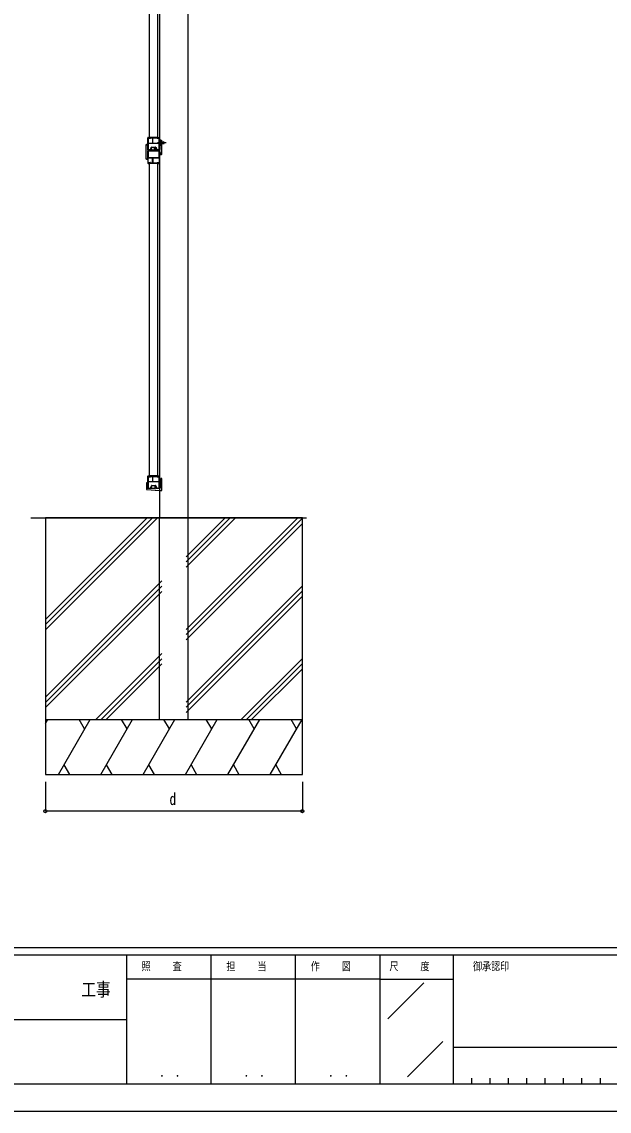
# Model space of a CAD drawing. Units: millimetres, scale not verified. Extents: x -4205 to 4205, y -2970 to 2970.
# Drawn here: x 1010 to 2610, y -2970 to 0 of the extents above; entities that cross this region are included whole.
import ezdxf
from ezdxf.enums import TextEntityAlignment as Align

# ---------------------------------------------------------------- set-up
doc = ezdxf.new("R2010")
doc.units = ezdxf.units.MM
doc.header["$LTSCALE"] = 16
for name, color, linetype in [('0-4_YKK_A1', 4, 'Continuous'), ('0-5_YKK_D', 6, 'Continuous'), ('0-6_YKK_ZWAK', 7, 'Continuous')]:
    doc.layers.add(name, color=color, linetype=linetype)
doc.styles.add('ＭＳ ゴシック', font='')
doc.styles.get('ＭＳ ゴシック').set_extended_font_data('MS Gothic')

msp = doc.modelspace()

# ---------------------------------------------------------------- linework, layer by layer
at = {"layer": '0-4_YKK_A1'}
for p, q in [((1385.3, 1492.98), (1385.3, -1352.02)), ((1463.3, -1352.02), (1463.3, 1489.98)), ((1356.99, 536.48), (1356.99, -315.52)), ((1379.99, 536.48), (1379.99, -315.52)), ((1353.3, -348.52), (1353.3, -316.52)), ((1354.1, -316.82), (1354.1, -330.52)), ((1354.3, -315.52), (1358.8, -315.52)), ((1358.8, -316.52), (1354.4, -316.52)), ((1359.1, -316.52), (1355.05, -316.52)), ((1355.05, -317.72), (1360, -317.72)), ((1359.4, -316.02), (1359.4, -316.22)), ((1378.7, -315.52), (1359.9, -315.52)), ((1360.3, -317.42), (1360.3, -317.02)), ((1360.6, -316.72), (1365.5, -316.72)), ((1365.8, -317.02), (1365.8, -330.02)), ((1366.8, -330.02), (1366.8, -317.02)), ((1367.1, -316.72), (1378, -316.72)), ((1378.3, -317.02), (1378.3, -317.42)), ((1378.6, -317.72), (1383.55, -317.72)), ((1379.2, -316.22), (1379.2, -316.02)), ((1383.55, -316.52), (1379.5, -316.52)), ((1379.8, -315.52), (1384.3, -315.52)), ((1384.2, -316.52), (1379.8, -316.52)), ((1384.5, -330.52), (1384.5, -316.82)), ((1385.3, -316.52), (1385.3, -348.52)), ((1387.48, -323.62), (1387.99, -323.62)), ((1387.99, -323.62), (1387.99, -335.42)), ((1353.3, -353.02), (1353.3, -385.02)), ((1354.1, -331.92), (1354.1, -348.42)), ((1354.1, -353.12), (1354.1, -369.62)), ((1362.3, -349.52), (1354.3, -349.52)), ((1384.3, -352.02), (1354.3, -352.02)), ((1354.4, -330.82), (1384.2, -330.82)), ((1384.2, -331.62), (1354.4, -331.62)), ((1354.4, -348.72), (1361.3, -348.72)), ((1384.2, -352.82), (1354.4, -352.82)), ((1361.8, -348.22), (1361.8, -345.93)), ((1361.82, -345.82), (1363.1, -342.37)), ((1362.6, -346.07), (1362.6, -347.58)), ((1363.83, -342.71), (1362.62, -345.97)), ((1363.05, -347.84), (1363.53, -347.56)), ((1364.03, -348.01), (1363.06, -349.16)), ((1363.68, -347.52), (1363.8, -347.52)), ((1364.04, -341.72), (1374.56, -341.72)), ((1374.49, -342.52), (1364.11, -342.52)), ((1375.53, -349.16), (1374.57, -348.01)), ((1375.98, -345.97), (1374.77, -342.71)), ((1374.8, -347.52), (1374.92, -347.52)), ((1375.07, -347.56), (1375.55, -347.84)), ((1375.5, -342.37), (1376.78, -345.82)), ((1376, -347.58), (1376, -346.07)), ((1384.3, -349.52), (1376.3, -349.52)), ((1376.8, -345.93), (1376.8, -348.22)), ((1377.3, -348.72), (1384.2, -348.72)), ((1379.99, -329.52), (1402.99, -329.52)), ((1384.5, -348.42), (1384.5, -331.92)), ((1384.5, -369.62), (1384.5, -353.12)), ((1385.3, -385.02), (1385.3, -353.02)), ((1387.99, -327.67), (1397.68, -327.67)), ((1387.99, -331.36), (1397.68, -331.36)), ((1387.99, -332.02), (1396.29, -332.02)), ((1397.99, -327.82), (1396.29, -327.02)), ((1397.99, -331.22), (1396.29, -332.02)), ((1397.99, -327.82), (1397.99, -331.22)), ((1354.1, -384.72), (1354.1, -371.02)), ((1354.3, -386.02), (1358.8, -386.02)), ((1354.4, -369.92), (1384.2, -369.92)), ((1354.4, -370.72), (1384.2, -370.72)), ((1358.8, -385.02), (1354.4, -385.02)), ((1355.05, -383.82), (1360, -383.82)), ((1359.1, -385.02), (1355.05, -385.02)), ((1356.99, -386.02), (1356.99, -1238.02)), ((1359.4, -385.52), (1359.4, -385.32)), ((1378.7, -386.02), (1359.9, -386.02)), ((1360.3, -384.12), (1360.3, -384.52)), ((1360.6, -384.82), (1365.5, -384.82)), ((1365.8, -384.52), (1365.8, -371.52)), ((1366.8, -371.52), (1366.8, -384.52)), ((1367.1, -384.82), (1378, -384.82)), ((1378.3, -384.52), (1378.3, -384.12)), ((1378.6, -383.82), (1383.55, -383.82)), ((1379.2, -385.32), (1379.2, -385.52)), ((1383.55, -385.02), (1379.5, -385.02)), ((1384.2, -385.02), (1379.8, -385.02)), ((1379.8, -386.02), (1384.3, -386.02)), ((1379.99, -386.02), (1379.99, -1238.02)), ((1384.5, -371.02), (1384.5, -384.72)), ((1353.3, -1271.02), (1353.3, -1239.02)), ((1354.1, -1239.32), (1354.1, -1253.02)), ((1354.3, -1238.02), (1358.8, -1238.02)), ((1358.8, -1239.02), (1354.4, -1239.02)), ((1359.1, -1239.02), (1355.05, -1239.02)), ((1355.05, -1240.22), (1360, -1240.22)), ((1359.4, -1238.52), (1359.4, -1238.72)), ((1378.7, -1238.02), (1359.9, -1238.02)), ((1360.3, -1239.92), (1360.3, -1239.52)), ((1360.6, -1239.22), (1365.5, -1239.22)), ((1365.8, -1239.52), (1365.8, -1252.52)), ((1366.8, -1252.52), (1366.8, -1239.52)), ((1367.1, -1239.22), (1378, -1239.22)), ((1378.3, -1239.52), (1378.3, -1239.92)), ((1378.6, -1240.22), (1383.55, -1240.22)), ((1379.2, -1238.72), (1379.2, -1238.52)), ((1383.55, -1239.02), (1379.5, -1239.02)), ((1379.8, -1238.02), (1384.3, -1238.02)), ((1384.2, -1239.02), (1379.8, -1239.02)), ((1384.5, -1253.02), (1384.5, -1239.32)), ((1385.3, -1239.02), (1385.3, -1271.02)), ((1388.8, -1245.32), (1388.8, -1259.29)), ((1391.5, -1245.02), (1389.1, -1245.02)), ((1391.8, -1276.94), (1391.8, -1245.32)), ((1349.8, -1257.32), (1349.8, -1274.09)), ((1351.17, -1257.02), (1350.1, -1257.02)), ((1352.71, -1258.43), (1351.39, -1257.11)), ((1352.8, -1271.02), (1352.8, -1258.64)), ((1372.1, -1272.02), (1353.8, -1272.02)), ((1354.1, -1254.42), (1354.1, -1270.92)), ((1362.3, -1272.02), (1354.3, -1272.02)), ((1354.4, -1253.32), (1384.2, -1253.32)), ((1384.2, -1254.12), (1354.4, -1254.12)), ((1354.4, -1271.22), (1361.3, -1271.22)), ((1361.8, -1270.72), (1361.8, -1268.43)), ((1361.82, -1268.32), (1363.1, -1264.87)), ((1362.6, -1268.57), (1362.6, -1270.08)), ((1363.83, -1265.21), (1362.62, -1268.47)), ((1363.05, -1270.34), (1363.53, -1270.06)), ((1364.03, -1270.51), (1363.06, -1271.66)), ((1363.68, -1270.02), (1363.8, -1270.02)), ((1364.04, -1264.22), (1374.56, -1264.22)), ((1374.49, -1265.02), (1364.11, -1265.02)), ((1372.4, -1265.82), (1372.4, -1271.72)), ((1373.27, -1265.52), (1372.7, -1265.52)), ((1374.31, -1266.43), (1373.49, -1265.61)), ((1374.4, -1271.72), (1374.4, -1266.64)), ((1375.53, -1271.66), (1374.57, -1270.51)), ((1385.3, -1272.02), (1374.7, -1272.02)), ((1375.98, -1268.47), (1374.77, -1265.21)), ((1374.8, -1270.02), (1374.92, -1270.02)), ((1375.07, -1270.06), (1375.55, -1270.34)), ((1375.5, -1264.87), (1376.78, -1268.32)), ((1376, -1270.08), (1376, -1268.57)), ((1384.3, -1272.02), (1376.3, -1272.02)), ((1376.8, -1268.43), (1376.8, -1270.72)), ((1377.3, -1271.22), (1384.2, -1271.22)), ((1384.5, -1270.92), (1384.5, -1254.42)), ((1387.8, -1260.54), (1387.8, -1269.52)), ((1388.71, -1259.51), (1387.89, -1260.33)), ((1034.88, -1352.2), (1785.56, -1352.02)), ((1074.3, -1657.65), (1379.93, -1352.02)), ((1074.3, -1643.51), (1365.79, -1352.02)), ((1074.3, -1629.36), (1351.65, -1352.02)), ((1385.3, -1902.02), (1385.3, -1352.02)), ((1457.3, -1486.78), (1592.06, -1352.02)), ((1457.3, -1472.64), (1577.92, -1352.02)), ((1457.3, -1458.5), (1563.78, -1352.02)), ((1457.3, -1656.49), (1761.77, -1352.02)), ((1457.3, -1670.63), (1774.3, -1353.63)), ((1463.3, -1902.02), (1463.3, -1352.02)), ((1457.3, -1684.77), (1774.3, -1367.77)), ((1074.3, -1841.49), (1391.3, -1524.5)), ((1074.3, -1855.64), (1391.3, -1538.64)), ((1457.3, -1854.48), (1774.3, -1537.48)), ((1074.3, -1869.78), (1391.3, -1552.78)), ((1457.3, -1868.62), (1774.3, -1551.62)), ((1457.3, -1882.76), (1774.3, -1565.76)), ((1211.76, -1902.02), (1391.3, -1722.49)), ((1225.91, -1902.02), (1391.3, -1736.63)), ((1240.05, -1902.02), (1391.3, -1750.77)), ((1607.75, -1902.02), (1774.3, -1735.47)), ((1621.89, -1902.02), (1774.3, -1749.61)), ((1636.03, -1902.02), (1774.3, -1763.75)), ((1074.3, -1902.02), (1774.3, -1902.02)), ((1074.3, -1913.14), (1080.72, -1902.02)), ((1109.59, -2052.02), (1196.19, -1902.02)), ((1181.19, -1928), (1166.19, -1902.02)), ((1225.06, -2052.02), (1311.66, -1902.02)), ((1296.66, -1928), (1281.66, -1902.02)), ((1340.53, -2052.02), (1427.13, -1902.02)), ((1412.13, -1928), (1397.13, -1902.02)), ((1423.9, -1902.02), (1424.3, -1901.62)), ((1456, -2052.02), (1542.6, -1902.02)), ((1527.6, -1928), (1512.6, -1902.02)), ((1571.47, -2052.02), (1658.07, -1902.02)), ((1643.07, -1928), (1628.07, -1902.02)), ((1686.94, -2052.02), (1773.54, -1902.02)), ((1758.54, -1928), (1743.54, -1902.02)), ((1124.59, -2026.04), (1139.59, -2052.02)), ((1240.06, -2026.04), (1255.05, -2052.02)), ((1355.53, -2026.04), (1370.53, -2052.02)), ((1471, -2026.04), (1485.99, -2052.02)), ((1586.47, -2026.04), (1601.47, -2052.02)), ((1701.94, -2026.04), (1716.94, -2052.02))]:
    msp.add_line(p, q, dxfattribs=at)
at = {"layer": '0-4_YKK_A1', "color": 7}
for p, q in [((1387.99, -336.79), (1387.99, -322.82)), ((1388.29, -322.52), (1390.69, -322.52)), ((1390.99, -322.82), (1390.99, -362.02)), ((1348.99, -374.22), (1348.99, -334.82)), ((1349.29, -334.52), (1350.37, -334.52)), ((1350.58, -334.61), (1351.9, -335.93)), ((1351.99, -336.14), (1351.99, -348.52)), ((1351.99, -353.02), (1351.99, -374.22)), ((1352.99, -349.52), (1371.39, -349.52)), ((1384.69, -352.02), (1352.99, -352.02)), ((1371.69, -349.22), (1371.69, -343.32)), ((1371.99, -343.02), (1372.57, -343.02)), ((1372.78, -343.11), (1373.6, -343.93)), ((1373.69, -344.14), (1373.69, -349.22)), ((1373.99, -349.52), (1384.49, -349.52)), ((1384.99, -356.22), (1384.99, -352.32)), ((1386.99, -347.02), (1386.99, -338.04)), ((1387.08, -337.83), (1387.9, -337.01)), ((1351.69, -374.52), (1349.29, -374.52)), ((1388.09, -362.02), (1388.09, -356.82)), ((1390.69, -362.32), (1388.39, -362.32))]:
    msp.add_line(p, q, dxfattribs=at)
at = {"layer": '0-4_YKK_A1'}
for points in [[(1387.48, -323.62), (1387.48, -335.42), (1387.99, -335.42)], [(1385.38, -327.02), (1388.16, -328.37), (1388.77, -329.52)], [(1385.38, -332.02), (1388.16, -330.66), (1388.77, -329.52)], [(1387.99, -327.02), (1396.29, -327.02), (1396.29, -332.02)], [(1350.73, -1275.08), (1385.3, -1277.55), (1390.73, -1277.94)]]:
    msp.add_lwpolyline(points, dxfattribs=at)
for points in [[(1351.99, -373.52), (1353.49, -373.52), (1353.49, -358.52), (1351.99, -358.52)], [(1774.3, -2052.02), (1774.3, -1352.02), (1074.3, -1352.02), (1074.3, -2052.02)]]:
    msp.add_lwpolyline(points, close=True, dxfattribs=at)
at = {"layer": '0-4_YKK_A1', "color": 7}
msp.add_lwpolyline([(1387.79, -356.52), (1385.3, -356.52), (1385.29, -356.52)], dxfattribs=at)
at = {"layer": '0-4_YKK_A1'}
for centre, radius, start, end in [((1354.3, -316.52), 1, 90, 180), ((1354.4, -316.82), 0.3, 90, 180), ((1355.05, -317.12), 0.6, 90, 270), ((1358.8, -316.02), 0.5, 270, 90), ((1359.1, -316.22), 0.3, 270, 0), ((1359.9, -316.02), 0.5, 90, 180), ((1360, -317.42), 0.3, 270, 0), ((1360.6, -317.02), 0.3, 90, 180), ((1365.5, -317.02), 0.3, 0, 90), ((1367.1, -317.02), 0.3, 90, 180), ((1378, -317.02), 0.3, 0, 90), ((1378.6, -317.42), 0.3, 180, 270), ((1378.7, -316.02), 0.5, 0, 90), ((1379.5, -316.22), 0.3, 180, 270), ((1379.8, -316.02), 0.5, 90, 270), ((1383.55, -317.12), 0.6, 270, 90), ((1384.2, -316.82), 0.3, 0, 90), ((1384.3, -316.52), 1, 360, 90), ((1393.22, -329.52), 8.23, 134.2189, 225.7811), ((1354.3, -348.52), 1, 180, 270), ((1354.3, -353.02), 1, 90, 180), ((1354.4, -330.52), 0.3, 180, 270), ((1354.4, -331.92), 0.3, 90, 180), ((1354.4, -348.42), 0.3, 180, 270), ((1354.4, -353.12), 0.3, 90, 180), ((1361.3, -348.22), 0.5, 270, 0), ((1362.1, -345.93), 0.3, 159.62356, 180), ((1362.3, -348.52), 1, 270, 320), ((1362.9, -346.07), 0.3, 159.62356, 180), ((1362.9, -347.58), 0.3, 180, 300), ((1364.04, -342.72), 1, 90, 159.62356), ((1363.68, -347.82), 0.3, 90, 120), ((1363.8, -347.82), 0.3, 319.93815, 90), ((1364.11, -342.82), 0.3, 90, 159.62356), ((1366.3, -330.02), 0.5, 180, 0), ((1374.49, -342.82), 0.3, 20.37644, 90), ((1374.8, -347.82), 0.3, 90, 220.06185), ((1374.56, -342.72), 1, 20.37644, 90), ((1374.92, -347.82), 0.3, 60, 90), ((1376.3, -348.52), 1, 220, 270), ((1375.7, -347.58), 0.3, 240, 0), ((1375.7, -346.07), 0.3, 0, 20.37644), ((1376.5, -345.93), 0.3, 360, 20.37644), ((1377.3, -348.22), 0.5, 180, 270), ((1384.2, -330.52), 0.3, 270, 0), ((1384.2, -331.92), 0.3, 0, 90), ((1384.2, -348.42), 0.3, 270, 0), ((1384.2, -353.12), 0.3, 0, 90), ((1384.3, -348.52), 1, 270, 0), ((1384.3, -353.02), 1, 0, 90), ((1354.3, -385.02), 1, 180, 270), ((1354.4, -369.62), 0.3, 180, 270), ((1354.4, -371.02), 0.3, 90, 180), ((1354.4, -384.72), 0.3, 180, 270), ((1355.05, -384.42), 0.6, 90, 270), ((1358.8, -385.52), 0.5, 270, 90), ((1359.1, -385.32), 0.3, 0, 90), ((1359.9, -385.52), 0.5, 180, 270), ((1360, -384.12), 0.3, 0, 90), ((1360.6, -384.52), 0.3, 180, 270), ((1365.5, -384.52), 0.3, 270, 0), ((1366.3, -371.52), 0.5, 0, 180), ((1367.1, -384.52), 0.3, 180, 270), ((1378, -384.52), 0.3, 270, 0), ((1378.6, -384.12), 0.3, 90, 180), ((1378.7, -385.52), 0.5, 270, 0), ((1379.5, -385.32), 0.3, 90, 180), ((1379.8, -385.52), 0.5, 90, 270), ((1383.55, -384.42), 0.6, 270, 90), ((1384.2, -369.62), 0.3, 270, 0), ((1384.2, -371.02), 0.3, 0, 90), ((1384.2, -384.72), 0.3, 270, 0), ((1384.3, -385.02), 1, 270, 360), ((1354.3, -1239.02), 1, 90, 180), ((1354.4, -1239.32), 0.3, 90, 180), ((1355.05, -1239.62), 0.6, 90, 270), ((1358.8, -1238.52), 0.5, 270, 90), ((1359.1, -1238.72), 0.3, 270, 360), ((1359.9, -1238.52), 0.5, 90, 180), ((1360, -1239.92), 0.3, 270, 0), ((1360.6, -1239.52), 0.3, 90, 180), ((1365.5, -1239.52), 0.3, 0, 90), ((1367.1, -1239.52), 0.3, 90, 180), ((1378, -1239.52), 0.3, 0, 90), ((1378.6, -1239.92), 0.3, 180, 270), ((1378.7, -1238.52), 0.5, 0, 90), ((1379.5, -1238.72), 0.3, 180, 270), ((1379.8, -1238.52), 0.5, 90, 270), ((1383.55, -1239.62), 0.6, 270, 90), ((1384.2, -1239.32), 0.3, 0, 90), ((1384.3, -1239.02), 1, 360, 90), ((1389.1, -1245.32), 0.3, 90, 180), ((1391.5, -1245.32), 0.3, 0, 90), ((1350.1, -1257.32), 0.3, 90, 180), ((1350.8, -1274.09), 1, 180, 265.91438), ((1351.17, -1257.32), 0.3, 45, 90), ((1352.5, -1258.64), 0.3, 0, 45), ((1353.8, -1271.02), 1, 180, 270), ((1354.3, -1271.02), 1, 180, 270), ((1354.4, -1253.02), 0.3, 180, 270), ((1354.4, -1254.42), 0.3, 90, 180), ((1354.4, -1270.92), 0.3, 180, 270), ((1361.3, -1270.72), 0.5, 270, 0), ((1362.1, -1268.43), 0.3, 159.62356, 180), ((1362.3, -1271.02), 1, 270, 320), ((1362.9, -1268.57), 0.3, 159.62356, 180), ((1362.9, -1270.08), 0.3, 180, 300), ((1364.04, -1265.22), 1, 90, 159.62356), ((1363.68, -1270.32), 0.3, 90, 120), ((1363.8, -1270.32), 0.3, 319.93815, 90), ((1364.11, -1265.32), 0.3, 90, 159.62356), ((1366.3, -1252.52), 0.5, 180, 0), ((1372.1, -1271.72), 0.3, 270, 0), ((1372.7, -1265.82), 0.3, 90, 180), ((1373.27, -1265.82), 0.3, 45, 90), ((1374.1, -1266.64), 0.3, 0, 45), ((1374.7, -1271.72), 0.3, 180, 270), ((1374.49, -1265.32), 0.3, 20.37644, 90), ((1374.8, -1270.32), 0.3, 90, 220.06185), ((1374.56, -1265.22), 1, 20.37644, 90), ((1374.92, -1270.32), 0.3, 60, 90), ((1376.3, -1271.02), 1, 220, 270), ((1375.7, -1270.08), 0.3, 240, 0), ((1375.7, -1268.57), 0.3, 0, 20.37644), ((1376.5, -1268.43), 0.3, 360, 20.37644), ((1377.3, -1270.72), 0.5, 180, 270), ((1384.2, -1253.02), 0.3, 270, 0), ((1384.2, -1254.42), 0.3, 0, 90), ((1384.2, -1270.92), 0.3, 270, 360), ((1384.3, -1271.02), 1, 270, 0), ((1385.3, -1269.52), 2.5, 270, 0), ((1388.1, -1260.54), 0.3, 135, 180), ((1388.5, -1259.29), 0.3, 315, 0), ((1390.8, -1276.94), 1, 265.91438, 0)]:
    msp.add_arc(centre, radius, start, end, dxfattribs=at)
at = {"layer": '0-4_YKK_A1', "color": 7}
for centre, radius, start, end in [((1388.29, -322.82), 0.3, 90, 180), ((1390.69, -322.82), 0.3, 0, 90), ((1349.29, -334.82), 0.3, 90, 180), ((1350.37, -334.82), 0.3, 45, 90), ((1351.69, -336.14), 0.3, 0, 45), ((1352.99, -348.52), 1, 180, 270), ((1352.99, -353.02), 1, 90, 180), ((1371.39, -349.22), 0.3, 270, 0), ((1371.99, -343.32), 0.3, 90, 180), ((1372.57, -343.32), 0.3, 45, 90), ((1373.39, -344.14), 0.3, 360, 45), ((1373.99, -349.22), 0.3, 180, 270), ((1384.49, -347.02), 2.5, 270, 288.81861), ((1384.69, -352.32), 0.3, 0, 90), ((1385.29, -356.22), 0.3, 180, 270), ((1384.49, -347.02), 2.5, 288.81861, 0), ((1387.29, -338.04), 0.3, 135, 180), ((1387.69, -336.79), 0.3, 315, 360), ((1349.29, -374.22), 0.3, 180, 270), ((1351.69, -374.22), 0.3, 270, 0), ((1387.79, -356.82), 0.3, 360, 90), ((1388.39, -362.02), 0.3, 180, 270), ((1390.69, -362.02), 0.3, 270, 0)]:
    msp.add_arc(centre, radius, start, end, dxfattribs=at)
at = {"layer": '0-5_YKK_D'}
for p, q in [((1074.3, -2072.02), (1074.3, -2153.02)), ((1774.3, -2072.02), (1774.3, -2153.02)), ((1774.3, -2152.02), (1074.3, -2152.02))]:
    msp.add_line(p, q, dxfattribs=at)
for centre in [(1074.3, -2152.02), (1774.3, -2152.02)]:
    msp.add_circle(centre, 4.25, dxfattribs=at)
at = {"layer": '0-6_YKK_ZWAK'}
for p, q in [((3895.02, -2525), (-3904.98, -2525)), ((1295.02, -2545), (-4.98, -2545)), ((1525.02, -2545), (1525.02, -2895)), ((1755.02, -2545), (1755.02, -2895)), ((1985.02, -2545), (1985.02, -2895)), ((2185.02, -2545), (1985.02, -2545)), ((3217.52, -2545), (2185.02, -2545)), ((2185.02, -2545), (2185.02, -2895)), ((1985.02, -2610), (1295.02, -2610)), ((1985.02, -2610), (2185.02, -2610)), ((2007.1, -2718.29), (2105.04, -2620.36)), ((-4.98, -2720), (1295.02, -2720)), ((2060.67, -2875.99), (2156.89, -2779.77)), ((2185.02, -2795), (3217.52, -2795)), ((2235.02, -2880), (2235.02, -2895)), ((2285.02, -2880), (2285.02, -2895)), ((2335.02, -2880), (2335.02, -2895)), ((2385.02, -2880), (2385.02, -2895)), ((2435.02, -2880), (2435.02, -2895)), ((2485.02, -2880), (2485.02, -2895)), ((2535.02, -2880), (2535.02, -2895)), ((2585.02, -2880), (2585.02, -2895)), ((-4.98, -2895), (1295.02, -2895)), ((1295.02, -2895), (1985.02, -2895)), ((1985.02, -2895), (2185.02, -2895)), ((2185.02, -2895), (3217.52, -2895))]:
    msp.add_line(p, q, dxfattribs=at)
msp.add_lwpolyline([(-4205, -2970), (4205, -2970), (4205, 2970), (-4205, 2970)], close=True, dxfattribs=at)
msp.add_lwpolyline([(1985.02, -2545), (1295.02, -2545), (1295.02, -2895)], dxfattribs=at)

# ---------------------------------------------------------------- texts
at = {"layer": '0-5_YKK_D', "style": 'ＭＳ ゴシック', "width": 0.8}
msp.add_text('d', height=32.99, dxfattribs=at).set_placement((1412.3, -2145.02), align=Align.BOTTOM_LEFT)
at = {"layer": '0-6_YKK_ZWAK', "style": 'ＭＳ ゴシック', "width": 0.8}
for s, height, p in [('照     査', 21.99, (1336.42, -2592.5)), ('担     当', 21.99, (1567.22, -2592.5)), ('作     図', 21.99, (1797.22, -2592.5)), ('尺     度', 21.99, (2011.42, -2592.5)), ('御承認印', 21.99, (2239.14, -2592.5)), ('工事', 36.66, (1172.33, -2667.47)), ('． ．', 25.92, (1385, -2884.35)), ('． ．', 25.92, (1615, -2884.35)), ('． ．', 25.92, (1845, -2884.35))]:
    msp.add_text(s, height=height, dxfattribs=at).set_placement(p, align=Align.BOTTOM_LEFT)

doc.saveas('drawing.dxf')
